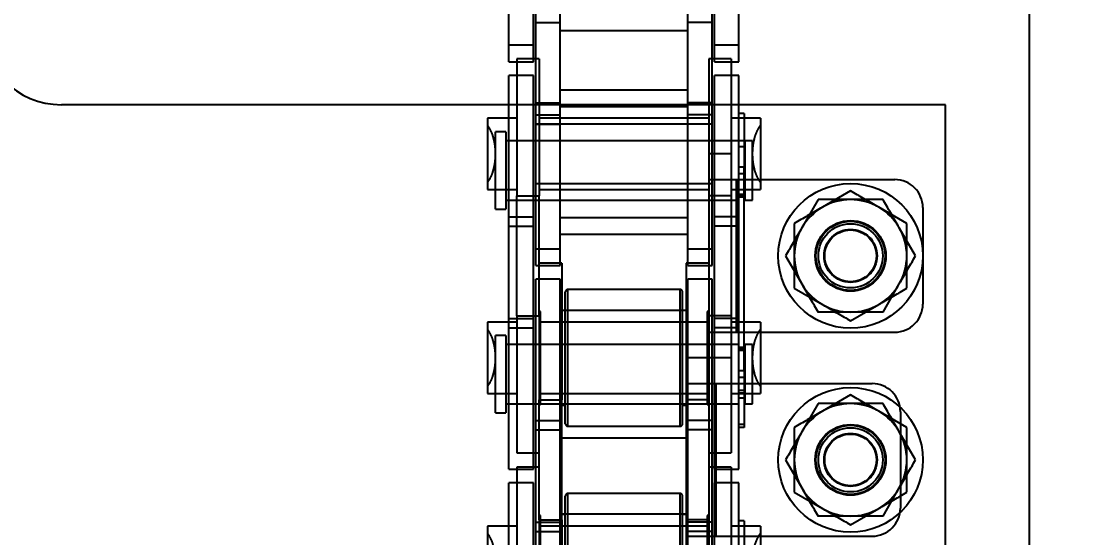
# Model space of a CAD drawing. Header units: metres. Extents: x 0 to 63075, y 0 to 44550.
# Drawn here: x 13986.2 to 14052.4, y 30150.1 to 30182.2 of the extents above; entities that cross this region are included whole.
import ezdxf

# ---------------------------------------------------------------- set-up
doc = ezdxf.new("R2010")
doc.units = ezdxf.units.M
doc.header["$LTSCALE"] = 75
doc.linetypes.add('HIDDEN2', pattern=[4.7625, 3.175, -1.5875])
for name, color, linetype in [('18_COTAS', 7, 'Continuous'), ('SDM', 7, 'Continuous'), ('SL1', 8, 'Continuous'), ('SL4', 4, 'Continuous'), ('ST1', 7, 'HIDDEN2')]:
    doc.layers.add(name, color=color, linetype=linetype)
doc.styles.add('ROMANS', font='ROMANS.SHX')
doc.dimstyles.new('75___1-75', dxfattribs={"dimscale": 75, "dimtxt": 2.5, "dimasz": 2, "dimexe": 1.5, "dimexo": 1, "dimgap": 0.5, "dimtad": 1, "dimdec": 0, "dimzin": 12, "dimtxsty": 'ROMANS', "dimcen": 0, "dimclrd": 256, "dimclre": 256, "dimclrt": 3, "dimazin": 3, "dimtfac": 1, "dimtdec": 0, "dimtmove": 0, "dimatfit": 0, "dimfxl": 1, "dimlwd": -1, "dimlwe": -1, "dimarcsym": 0})

# ---------------------------------------------------------------- blocks, each defined once
blk = doc.blocks.new('A$C1d93b9d1')
at = {"layer": 'SL1'}
for radius, start, end in [(1979, 150.488695, 76.215496), (1915.5, 151.397673, 77.946628), (1915.5, 151.397673, 77.482416), (1907.5, 151.517007, 77.895312), (1508, 159.384288, 0), (1508, 159.384288, 0), (1500, 179.960074, 0.039926)]:
    blk.add_arc((6031.727, 6950), radius, start, end, dxfattribs=at)
blk = doc.blocks.new('*D27')
at = {"layer": '18_COTAS', "transparency": 16777216}
for p, q in [((12131.24, 27878.333), (12131.24, 30705.371)), ((13913.74, 30509.566), (13913.74, 30705.371)), ((11981.24, 30592.871), (11122.311, 30592.871)), ((13913.74, 30592.871), (12131.24, 30592.871)), ((14063.74, 30592.871), (14213.74, 30592.871))]:
    blk.add_line(p, q, dxfattribs=at)
for points in [[(11981.24, 30617.871), (11981.24, 30567.871), (12131.24, 30592.871)], [(14063.74, 30617.871), (14063.74, 30567.871), (13913.74, 30592.871)]]:
    blk.add_solid(points, dxfattribs=at)
at = {"layer": 'Defpoints', "color": 0, "transparency": 16777216}
for p in [(13913.74, 30592.871), (13913.74, 30434.566), (12131.24, 27803.333)]:
    blk.add_point(p, dxfattribs=at)
at = {"layer": '18_COTAS', "color": 3, "transparency": 16777216, "insert": (11476.776, 30724.121), "char_height": 187.5, "attachment_point": 5, "style": 'ROMANS'}
blk.add_mtext('1782', dxfattribs=at)
blk = doc.blocks.new('A$C429c7d53')
at = {"layer": 'SL4'}
blk.add_line((328.24, 2339.738), (328.24, 3129.5), dxfattribs=at)
at = {"layer": 'ST1'}
for p, q in [((325.003, 3339.738), (325.003, 2339.738)), ((328.24, 2339.738), (328.24, 3129.5)), ((295.843, 3090.695), (295.843, 3099.79)), ((297.363, 3090.695), (297.363, 3099.79)), ((308.637, 3090.695), (308.637, 3099.79)), ((310.157, 3090.695), (310.157, 3099.79)), ((297.515, 3087.09), (297.515, 3093.44)), ((299.035, 3087.09), (299.035, 3093.44)), ((306.965, 3087.09), (306.965, 3093.44)), ((308.485, 3087.09), (308.485, 3093.44)), ((297.515, 3092.094), (299.035, 3092.094)), ((299.035, 3091.596), (306.965, 3091.596)), ((308.485, 3092.094), (306.965, 3092.094)), ((295.843, 3089.636), (295.843, 3090.695)), ((295.843, 3090.695), (297.363, 3090.695)), ((297.363, 3089.636), (297.363, 3090.695)), ((308.637, 3089.636), (308.637, 3090.695)), ((308.637, 3090.695), (310.157, 3090.695)), ((310.157, 3089.636), (310.157, 3090.695)), ((295.843, 3089.636), (297.363, 3089.636)), ((296.325, 3089.82), (296.325, 3081.293)), ((297.725, 3089.82), (296.325, 3089.82)), ((297.725, 3089.82), (297.725, 3081.293)), ((308.275, 3089.82), (308.275, 3083.915)), ((309.675, 3089.82), (308.275, 3089.82)), ((308.637, 3089.636), (310.157, 3089.636)), ((309.675, 3089.82), (309.675, 3083.915)), ((295.843, 3080), (295.843, 3088.798)), ((297.363, 3088.798), (295.843, 3088.798)), ((297.363, 3080), (297.363, 3088.798)), ((308.637, 3080), (308.637, 3088.798)), ((310.157, 3088.798), (308.637, 3088.798)), ((310.157, 3080), (310.157, 3088.798)), ((306.965, 3087.875), (299.035, 3087.875)), ((323, 3086.975), (268, 3086.975)), ((297.515, 3087.09), (299.035, 3087.09)), ((297.515, 3077.995), (297.515, 3087.09)), ((299.035, 3077.995), (299.035, 3087.09)), ((308.485, 3087.09), (306.965, 3087.09)), ((306.965, 3077.995), (306.965, 3087.09)), ((308.485, 3077.995), (308.485, 3087.09)), ((323, 2979.255), (323, 3086.975)), ((297.515, 3086.339), (299.035, 3086.339)), ((306.965, 3086.838), (299.035, 3086.838)), ((308.485, 3086.339), (306.965, 3086.339)), ((310.489, 3086.43), (310.157, 3086.43)), ((310.489, 3086.43), (310.489, 3083.085)), ((294.5, 3086.14), (294.5, 3085.695)), ((296.325, 3086.14), (294.5, 3086.14)), ((294.5, 3085.695), (294.5, 3082.135)), ((299.035, 3085.76), (297.515, 3085.76)), ((297.515, 3085.755), (299.035, 3085.755)), ((308.275, 3086.14), (297.725, 3086.14)), ((306.965, 3085.76), (299.035, 3085.76)), ((308.485, 3085.76), (306.965, 3085.76)), ((308.485, 3085.755), (306.965, 3085.755)), ((311.5, 3086.14), (309.675, 3086.14)), ((311.5, 3086.14), (311.5, 3085.695)), ((311.5, 3085.695), (311.5, 3082.135)), ((295, 3080.479), (295, 3085.276)), ((295.658, 3085.276), (295, 3085.276)), ((295.658, 3085.276), (295.658, 3080.483)), ((310.157, 3084.723), (295.658, 3084.723)), ((297.363, 3084.723), (295.843, 3084.723)), ((299.035, 3084.723), (297.515, 3084.723)), ((306.965, 3084.723), (299.035, 3084.723)), ((308.485, 3084.723), (306.965, 3084.723)), ((310.489, 3084.723), (308.637, 3084.723)), ((310.526, 3084.354), (310.157, 3084.354)), ((310.526, 3084.723), (310.526, 3081.033)), ((311, 3084.723), (310.526, 3084.723)), ((311, 3081.033), (311, 3084.723)), ((309.675, 3083.915), (308.275, 3083.915)), ((308.275, 3083.915), (308.275, 3082.315)), ((309.675, 3083.915), (309.675, 3082.315)), ((310.489, 3083.085), (310.157, 3083.085)), ((310.489, 3070.407), (310.489, 3083.085)), ((308.275, 3082.315), (308.275, 3072.815)), ((308.275, 3082.315), (310.025, 3082.315)), ((309.675, 3082.315), (309.675, 3072.815)), ((309.987, 3082.315), (309.987, 3072.815)), ((310.025, 3082.315), (310.025, 3072.815)), ((310.025, 3082.315), (319.85, 3082.315)), ((310.489, 3082.67), (310.157, 3082.67)), ((294.5, 3082.135), (294.5, 3081.69)), ((294.5, 3081.69), (296.325, 3081.69)), ((297.515, 3082.07), (299.035, 3082.07)), ((297.725, 3081.69), (308.275, 3081.69)), ((299.035, 3082.07), (306.965, 3082.07)), ((306.965, 3082.07), (308.485, 3082.07)), ((309.675, 3081.69), (311.5, 3081.69)), ((311.5, 3082.135), (311.5, 3081.69)), ((317.1, 3081.606), (315.35, 3080.596)), ((295.658, 3081.033), (310.157, 3081.033)), ((295.843, 3081.033), (297.363, 3081.033)), ((296.325, 3081.293), (297.725, 3081.293)), ((296.325, 3081.293), (297.725, 3081.293)), ((296.325, 3073.837), (296.325, 3081.293)), ((297.515, 3081.033), (299.035, 3081.033)), ((297.725, 3073.837), (297.725, 3081.293)), ((299.035, 3081.033), (306.965, 3081.033)), ((306.965, 3081.033), (308.485, 3081.033)), ((309.675, 3081.293), (308.275, 3081.293)), ((308.637, 3081.033), (310.157, 3081.033)), ((310.157, 3081.402), (310.526, 3081.402)), ((310.489, 3081.313), (310.157, 3081.313)), ((310.489, 3081.21), (310.157, 3081.21)), ((310.526, 3081.033), (311, 3081.033)), ((315.079, 3081.065), (314.069, 3079.315)), ((295, 3080.479), (295.658, 3080.479)), ((295.658, 3080.483), (295.658, 3080.479)), ((320.6, 3079.586), (318.85, 3080.596)), ((321.6, 3080.565), (321.6, 3074.565)), ((295.843, 3080), (297.363, 3080)), ((295.843, 3073.661), (295.843, 3080)), ((297.363, 3073.661), (297.363, 3080)), ((299.035, 3079.955), (306.965, 3079.955)), ((310.157, 3080), (308.637, 3080)), ((308.637, 3073.661), (308.637, 3080)), ((310.157, 3073.661), (310.157, 3080)), ((295.843, 3079.416), (297.363, 3079.416)), ((310.157, 3079.416), (308.637, 3079.416)), ((321.141, 3077.565), (320.131, 3079.315)), ((299.035, 3078.918), (306.965, 3078.918)), ((297.515, 3076.958), (297.515, 3077.995)), ((297.515, 3077.995), (299.035, 3077.995)), ((299.035, 3076.958), (299.035, 3077.995)), ((306.965, 3076.958), (306.965, 3077.995)), ((306.965, 3077.995), (308.485, 3077.995)), ((308.485, 3076.958), (308.485, 3077.995)), ((299.125, 3077.12), (297.725, 3077.12)), ((299.125, 3077.12), (299.125, 3068.593)), ((306.875, 3077.12), (306.875, 3071.215)), ((308.275, 3077.12), (306.875, 3077.12)), ((313.059, 3077.565), (314.069, 3075.815)), ((297.515, 3076.958), (299.035, 3076.958)), ((306.965, 3076.958), (308.485, 3076.958)), ((297.515, 3067.322), (297.515, 3076.119)), ((299.035, 3076.119), (297.515, 3076.119)), ((299.035, 3067.322), (299.035, 3076.119)), ((306.965, 3067.322), (306.965, 3076.119)), ((308.485, 3076.119), (306.965, 3076.119)), ((308.485, 3067.322), (308.485, 3076.119)), ((319.121, 3074.065), (320.131, 3075.815)), ((299.35, 3067.115), (299.35, 3075.315)), ((306.495, 3075.47), (299.505, 3075.47)), ((299.505, 3066.96), (299.505, 3075.422)), ((306.495, 3066.96), (306.495, 3075.422)), ((306.65, 3067.115), (306.65, 3075.315)), ((313.6, 3075.544), (315.35, 3074.534)), ((317.1, 3073.524), (318.85, 3074.534)), ((295.843, 3064.279), (295.843, 3073.661)), ((295.843, 3073.661), (297.363, 3073.661)), ((296.325, 3073.837), (297.725, 3073.837)), ((296.325, 3073.837), (297.725, 3073.837)), ((296.325, 3073.837), (296.325, 3065.31)), ((297.363, 3064.279), (297.363, 3073.661)), ((297.814, 3074.107), (297.725, 3074.018)), ((297.814, 3074.107), (297.725, 3074.107)), ((297.725, 3073.837), (297.725, 3068.593)), ((297.725, 3073.837), (297.725, 3068.593)), ((297.814, 3068.322), (297.814, 3074.107)), ((306.965, 3074.159), (299.035, 3074.159)), ((299.35, 3074.17), (299.125, 3074.17)), ((306.875, 3074.17), (306.65, 3074.17)), ((308.186, 3074.107), (308.186, 3068.322)), ((308.275, 3074.018), (308.186, 3074.107)), ((308.275, 3074.107), (308.186, 3074.107)), ((309.675, 3073.837), (308.275, 3073.837)), ((310.157, 3073.661), (308.637, 3073.661)), ((308.637, 3064.279), (308.637, 3073.661)), ((310.157, 3064.279), (310.157, 3073.661)), ((294.5, 3073.44), (294.5, 3072.995)), ((296.325, 3073.44), (294.5, 3073.44)), ((294.5, 3072.995), (294.5, 3069.435)), ((295.843, 3073.077), (297.363, 3073.077)), ((297.814, 3073.44), (297.725, 3073.529)), ((308.275, 3073.44), (297.725, 3073.44)), ((308.186, 3073.44), (297.814, 3073.44)), ((308.275, 3073.529), (308.186, 3073.44)), ((310.157, 3073.077), (308.637, 3073.077)), ((311.5, 3073.44), (309.675, 3073.44)), ((311.5, 3073.44), (311.5, 3072.995)), ((311.5, 3072.995), (311.5, 3069.435)), ((295, 3067.801), (295, 3072.598)), ((295.658, 3072.598), (295, 3072.598)), ((295.658, 3072.598), (295.658, 3067.805)), ((308.275, 3072.815), (310.025, 3072.815)), ((308.275, 3072.815), (308.275, 3071.215)), ((309.675, 3072.815), (309.675, 3071.215)), ((310.025, 3072.815), (319.85, 3072.815)), ((310.157, 3072.044), (295.658, 3072.044)), ((297.363, 3072.044), (295.843, 3072.044)), ((299.035, 3072.044), (297.515, 3072.044)), ((306.965, 3072.044), (299.035, 3072.044)), ((308.485, 3072.044), (306.965, 3072.044)), ((310.157, 3072.044), (308.637, 3072.044)), ((310.489, 3071.867), (310.157, 3071.867)), ((310.489, 3071.764), (310.157, 3071.764)), ((310.526, 3071.675), (310.157, 3071.675)), ((310.526, 3072.044), (310.526, 3068.354)), ((311, 3072.044), (310.526, 3072.044)), ((311, 3068.354), (311, 3072.044)), ((308.275, 3071.215), (306.875, 3071.215)), ((306.875, 3071.215), (306.875, 3069.615)), ((309.675, 3071.215), (308.275, 3071.215)), ((308.275, 3071.215), (308.275, 3069.615)), ((309.675, 3071.215), (309.675, 3065.31)), ((310.489, 3070.407), (310.157, 3070.407)), ((310.489, 3070.407), (310.489, 3067.06)), ((310.489, 3069.992), (310.157, 3069.992)), ((294.5, 3069.435), (294.5, 3068.99)), ((306.875, 3069.615), (306.875, 3060.115)), ((306.875, 3069.615), (308.625, 3069.615)), ((308.275, 3069.615), (308.275, 3060.115)), ((308.625, 3069.615), (308.625, 3060.115)), ((308.625, 3069.615), (318.45, 3069.615)), ((308.712, 3069.615), (308.712, 3060.115)), ((310.489, 3069.18), (310.157, 3069.18)), ((311.5, 3069.435), (311.5, 3068.99)), ((294.5, 3068.99), (296.325, 3068.99)), ((297.725, 3068.99), (308.275, 3068.99)), ((297.725, 3068.901), (297.814, 3068.99)), ((297.725, 3068.593), (299.125, 3068.593)), ((297.725, 3068.593), (299.125, 3068.593)), ((297.725, 3061.137), (297.725, 3068.593)), ((297.725, 3068.411), (297.814, 3068.322)), ((297.814, 3068.99), (308.186, 3068.99)), ((299.125, 3061.137), (299.125, 3068.593)), ((308.275, 3068.593), (306.875, 3068.593)), ((308.186, 3068.99), (308.275, 3068.901)), ((308.186, 3068.322), (308.275, 3068.411)), ((309.675, 3068.99), (311.5, 3068.99)), ((310.489, 3069.008), (310.157, 3069.008)), ((310.157, 3068.723), (310.526, 3068.723)), ((315.079, 3068.365), (314.069, 3066.615)), ((317.1, 3068.906), (315.35, 3067.896)), ((295, 3067.801), (295.658, 3067.801)), ((295.658, 3068.354), (310.157, 3068.354)), ((295.658, 3067.805), (295.658, 3067.801)), ((295.843, 3068.354), (297.363, 3068.354)), ((297.515, 3068.354), (299.035, 3068.354)), ((297.725, 3068.322), (297.814, 3068.322)), ((299.035, 3068.354), (306.965, 3068.354)), ((299.125, 3068.26), (299.35, 3068.26)), ((306.65, 3068.26), (306.875, 3068.26)), ((306.965, 3068.354), (308.485, 3068.354)), ((308.186, 3068.322), (308.275, 3068.322)), ((308.637, 3068.354), (310.157, 3068.354)), ((310.526, 3068.354), (311, 3068.354)), ((320.6, 3066.886), (318.85, 3067.896)), ((320.2, 3067.865), (320.2, 3061.865)), ((297.515, 3067.322), (299.035, 3067.322)), ((297.515, 3060.983), (297.515, 3067.322)), ((299.035, 3060.983), (299.035, 3067.322)), ((308.485, 3067.322), (306.965, 3067.322)), ((306.965, 3060.983), (306.965, 3067.322)), ((308.485, 3060.983), (308.485, 3067.322)), ((310.489, 3067.06), (310.157, 3067.06)), ((310.489, 3067.06), (310.489, 3066.888)), ((297.515, 3066.738), (299.035, 3066.738)), ((299.505, 3066.96), (306.495, 3066.96)), ((308.485, 3066.738), (306.965, 3066.738)), ((310.489, 3066.888), (310.157, 3066.888)), ((321.141, 3064.865), (320.131, 3066.615)), ((299.035, 3066.239), (306.965, 3066.239)), ((296.325, 3065.31), (297.725, 3065.31)), ((308.275, 3065.31), (309.675, 3065.31)), ((296.325, 3064.42), (296.325, 3055.893)), ((297.725, 3064.42), (296.325, 3064.42)), ((309.675, 3064.42), (308.275, 3064.42)), ((309.675, 3064.42), (309.675, 3058.515)), ((313.059, 3064.865), (314.069, 3063.115)), ((295.843, 3064.279), (297.363, 3064.279)), ((308.637, 3064.279), (310.157, 3064.279)), ((295.843, 3054.644), (295.843, 3063.441)), ((297.363, 3063.441), (295.843, 3063.441)), ((297.363, 3054.644), (297.363, 3063.441)), ((308.637, 3054.644), (308.637, 3063.441)), ((310.157, 3063.441), (308.637, 3063.441)), ((310.157, 3054.644), (310.157, 3063.441)), ((319.121, 3061.365), (320.131, 3063.115)), ((299.35, 3054.415), (299.35, 3062.615)), ((306.495, 3062.77), (299.505, 3062.77)), ((299.505, 3054.26), (299.505, 3062.722)), ((306.495, 3054.26), (306.495, 3062.722)), ((306.65, 3054.415), (306.65, 3062.615)), ((313.6, 3062.844), (315.35, 3061.834)), ((317.1, 3060.824), (318.85, 3061.834)), ((297.814, 3061.407), (297.725, 3061.318)), ((297.814, 3061.407), (297.725, 3061.407)), ((297.725, 3061.137), (297.725, 3055.893)), ((297.725, 3061.137), (299.125, 3061.137)), ((297.725, 3061.137), (299.125, 3061.137)), ((297.814, 3055.622), (297.814, 3061.407)), ((306.965, 3061.481), (299.035, 3061.481)), ((299.35, 3061.47), (299.125, 3061.47)), ((299.125, 3061.137), (299.125, 3052.61)), ((306.875, 3061.47), (306.65, 3061.47)), ((308.275, 3061.137), (306.875, 3061.137)), ((308.186, 3061.407), (308.186, 3055.622)), ((308.275, 3061.318), (308.186, 3061.407)), ((308.275, 3061.407), (308.186, 3061.407)), ((294.5, 3060.74), (294.5, 3060.295)), ((296.325, 3060.74), (294.5, 3060.74)), ((297.515, 3051.601), (297.515, 3060.983)), ((297.515, 3060.983), (299.035, 3060.983)), ((297.814, 3060.74), (297.725, 3060.829)), ((308.275, 3060.74), (297.725, 3060.74)), ((308.186, 3060.74), (297.814, 3060.74)), ((299.035, 3051.601), (299.035, 3060.983)), ((308.485, 3060.983), (306.965, 3060.983)), ((306.965, 3051.601), (306.965, 3060.983)), ((308.275, 3060.829), (308.186, 3060.74)), ((308.485, 3051.601), (308.485, 3060.983)), ((311.5, 3060.74), (309.675, 3060.74)), ((310.489, 3061.073), (310.157, 3061.073)), ((310.489, 3061.073), (310.489, 3057.729)), ((311.5, 3060.74), (311.5, 3060.295)), ((294.5, 3060.295), (294.5, 3056.735)), ((297.515, 3060.398), (299.035, 3060.398)), ((306.875, 3060.115), (308.625, 3060.115)), ((306.875, 3060.115), (306.875, 3058.515)), ((308.485, 3060.398), (306.965, 3060.398)), ((308.275, 3060.115), (308.275, 3058.515)), ((308.625, 3060.115), (318.45, 3060.115)), ((311.5, 3060.295), (311.5, 3056.735))]:
    blk.add_line(p, q, dxfattribs=at)
for centre, radius in [((317.1, 3077.565), 4.5), ((317.1, 3077.565), 2.2), ((317.1, 3077.565), 2.15), ((317.1, 3077.565), 2), ((317.1, 3077.565), 1.65), ((317.1, 3077.565), 1.61), ((317.1, 3064.865), 4.5), ((317.1, 3064.865), 2.2), ((317.1, 3064.865), 2.15), ((317.1, 3064.865), 2), ((317.1, 3064.865), 1.65), ((317.1, 3064.865), 1.61)]:
    blk.add_circle(centre, radius, dxfattribs=at)
for centre, radius, start, end in [((268, 3091.975), 5, 180, 270), ((319.85, 3080.565), 1.75, 0, 90), ((317.1, 3077.565), 3.5, 60, 120), ((317.1, 3077.565), 3.5, 120, 180), ((317.1, 3077.565), 3.5, 0, 60), ((317.1, 3077.565), 3.5, 180, 240), ((317.1, 3077.565), 3.5, 300, 0), ((299.505, 3075.315), 0.155, 90, 180), ((306.495, 3075.315), 0.155, 0, 90), ((317.1, 3077.565), 3.5, 240, 300), ((319.85, 3074.565), 1.75, 270, 0), ((318.45, 3067.865), 1.75, 0, 90), ((317.1, 3064.865), 3.5, 60, 120), ((317.1, 3064.865), 3.5, 120, 180), ((317.1, 3064.865), 3.5, 0, 60), ((299.505, 3067.115), 0.155, 180, 270), ((306.495, 3067.115), 0.155, 270, 0), ((317.1, 3064.865), 3.5, 180, 240), ((317.1, 3064.865), 3.5, 300, 0), ((299.505, 3062.615), 0.155, 90, 179.99999), ((306.495, 3062.615), 0.155, 0.00001, 90), ((317.1, 3064.865), 3.5, 240, 300), ((318.45, 3061.865), 1.75, 270, 0)]:
    blk.add_arc(centre, radius, start, end, dxfattribs=at)
for points, knots in [([(294.5, 3085.695), (294.572, 3085.584), (294.714, 3085.364), (294.871, 3084.925), (294.971, 3084.435), (295.004, 3083.915), (294.971, 3083.395), (294.871, 3082.905), (294.714, 3082.466), (294.572, 3082.246), (294.5, 3082.135)], [0, 0, 0, 0, 0.130043, 0.255982, 0.379107, 0.5, 0.620893, 0.744018, 0.869957, 1, 1, 1, 1]), ([(311.5, 3082.135), (311.428, 3082.246), (311.286, 3082.466), (311.129, 3082.905), (311.029, 3083.395), (310.996, 3083.915), (311.029, 3084.435), (311.129, 3084.925), (311.286, 3085.364), (311.428, 3085.584), (311.5, 3085.695)], [0, 0, 0, 0, 0.130043, 0.255982, 0.379107, 0.5, 0.620893, 0.744018, 0.869957, 1, 1, 1, 1]), ([(318.85, 3080.596), (318.809, 3080.62), (318.218, 3080.961), (317.638, 3081.296), (317.1, 3081.606)], [0, 0, 0, 0, 0.070174, 1, 1, 1, 1]), ([(317.1, 3081.065), (316.916, 3081.065), (316.232, 3081.065), (315.566, 3081.065), (315.079, 3081.065)], [0, 0, 0, 0, 0.268634, 1, 1, 1, 1]), ([(319.121, 3081.065), (318.951, 3081.065), (318.292, 3081.065), (317.608, 3081.065), (317.1, 3081.065)], [0, 0, 0, 0, 0.257551, 1, 1, 1, 1]), ([(320.131, 3079.315), (320.107, 3079.356), (319.766, 3079.947), (319.432, 3080.527), (319.121, 3081.065)], [0, 0, 0, 0, 0.070174, 1, 1, 1, 1]), ([(315.35, 3080.596), (315.309, 3080.572), (314.718, 3080.231), (314.138, 3079.897), (313.6, 3079.586)], [0, 0, 0, 0, 0.070174, 1, 1, 1, 1]), ([(314.069, 3079.315), (314.045, 3079.274), (313.704, 3078.683), (313.369, 3078.103), (313.059, 3077.565)], [0, 0, 0, 0, 0.070174, 1, 1, 1, 1]), ([(313.6, 3079.586), (313.6, 3079.455), (313.6, 3078.798), (313.6, 3078.113), (313.6, 3077.565)], [0, 0, 0, 0, 0.198275, 1, 1, 1, 1]), ([(320.6, 3077.565), (320.6, 3078.113), (320.6, 3078.798), (320.6, 3079.455), (320.6, 3079.586)], [0, 0, 0, 0, 0.801725, 1, 1, 1, 1]), ([(313.6, 3077.565), (313.6, 3077.413), (313.6, 3076.73), (313.6, 3076.063), (313.6, 3075.544)], [0, 0, 0, 0, 0.221869, 1, 1, 1, 1]), ([(320.131, 3075.815), (320.155, 3075.856), (320.496, 3076.447), (320.831, 3077.027), (321.141, 3077.565)], [0, 0, 0, 0, 0.070174, 1, 1, 1, 1]), ([(320.6, 3075.544), (320.6, 3076.063), (320.6, 3076.73), (320.6, 3077.413), (320.6, 3077.565)], [0, 0, 0, 0, 0.778131, 1, 1, 1, 1]), ([(314.069, 3075.815), (314.093, 3075.774), (314.434, 3075.183), (314.768, 3074.603), (315.079, 3074.065)], [0, 0, 0, 0, 0.070174, 1, 1, 1, 1]), ([(318.85, 3074.534), (318.891, 3074.558), (319.482, 3074.899), (320.062, 3075.233), (320.6, 3075.544)], [0, 0, 0, 0, 0.070174, 1, 1, 1, 1]), ([(315.35, 3074.534), (315.391, 3074.51), (315.982, 3074.169), (316.562, 3073.834), (317.1, 3073.524)], [0, 0, 0, 0, 0.070174, 1, 1, 1, 1]), ([(317.1, 3074.065), (316.916, 3074.065), (316.232, 3074.065), (315.566, 3074.065), (315.079, 3074.065)], [0, 0, 0, 0, 0.268634, 1, 1, 1, 1]), ([(319.121, 3074.065), (318.951, 3074.065), (318.292, 3074.065), (317.608, 3074.065), (317.1, 3074.065)], [0, 0, 0, 0, 0.257551, 1, 1, 1, 1]), ([(294.5, 3072.995), (294.572, 3072.884), (294.714, 3072.664), (294.871, 3072.225), (294.971, 3071.735), (295.004, 3071.215), (294.971, 3070.695), (294.871, 3070.205), (294.714, 3069.766), (294.572, 3069.546), (294.5, 3069.435)], [0, 0, 0, 0, 0.130043, 0.255982, 0.379107, 0.5, 0.620893, 0.744018, 0.869957, 1, 1, 1, 1]), ([(311.5, 3069.435), (311.428, 3069.546), (311.286, 3069.766), (311.129, 3070.205), (311.029, 3070.695), (310.996, 3071.215), (311.029, 3071.735), (311.129, 3072.225), (311.286, 3072.664), (311.428, 3072.884), (311.5, 3072.995)], [0, 0, 0, 0, 0.130043, 0.255982, 0.379107, 0.5, 0.620893, 0.744018, 0.869957, 1, 1, 1, 1]), ([(317.1, 3068.365), (316.916, 3068.365), (316.232, 3068.365), (315.566, 3068.365), (315.079, 3068.365)], [0, 0, 0, 0, 0.268634, 1, 1, 1, 1]), ([(318.85, 3067.896), (318.809, 3067.92), (318.218, 3068.261), (317.638, 3068.596), (317.1, 3068.906)], [0, 0, 0, 0, 0.070174, 1, 1, 1, 1]), ([(319.121, 3068.365), (318.951, 3068.365), (318.292, 3068.365), (317.608, 3068.365), (317.1, 3068.365)], [0, 0, 0, 0, 0.257551, 1, 1, 1, 1]), ([(320.131, 3066.615), (320.107, 3066.656), (319.766, 3067.247), (319.432, 3067.827), (319.121, 3068.365)], [0, 0, 0, 0, 0.070174, 1, 1, 1, 1]), ([(315.35, 3067.896), (315.309, 3067.872), (314.718, 3067.531), (314.138, 3067.197), (313.6, 3066.886)], [0, 0, 0, 0, 0.070174, 1, 1, 1, 1]), ([(314.069, 3066.615), (314.045, 3066.574), (313.704, 3065.983), (313.369, 3065.403), (313.059, 3064.865)], [0, 0, 0, 0, 0.070174, 1, 1, 1, 1]), ([(313.6, 3066.886), (313.6, 3066.755), (313.6, 3066.098), (313.6, 3065.413), (313.6, 3064.865)], [0, 0, 0, 0, 0.198275, 1, 1, 1, 1]), ([(320.6, 3064.865), (320.6, 3065.413), (320.6, 3066.098), (320.6, 3066.755), (320.6, 3066.886)], [0, 0, 0, 0, 0.801725, 1, 1, 1, 1]), ([(313.6, 3064.865), (313.6, 3064.713), (313.6, 3064.03), (313.6, 3063.363), (313.6, 3062.844)], [0, 0, 0, 0, 0.221869, 1, 1, 1, 1]), ([(320.131, 3063.115), (320.155, 3063.156), (320.496, 3063.747), (320.831, 3064.327), (321.141, 3064.865)], [0, 0, 0, 0, 0.070174, 1, 1, 1, 1]), ([(320.6, 3062.844), (320.6, 3063.363), (320.6, 3064.03), (320.6, 3064.713), (320.6, 3064.865)], [0, 0, 0, 0, 0.778131, 1, 1, 1, 1]), ([(314.069, 3063.115), (314.093, 3063.074), (314.434, 3062.483), (314.768, 3061.903), (315.079, 3061.365)], [0, 0, 0, 0, 0.070174, 1, 1, 1, 1]), ([(318.85, 3061.834), (318.891, 3061.858), (319.482, 3062.199), (320.062, 3062.533), (320.6, 3062.844)], [0, 0, 0, 0, 0.070174, 1, 1, 1, 1]), ([(315.35, 3061.834), (315.391, 3061.81), (315.982, 3061.469), (316.562, 3061.134), (317.1, 3060.824)], [0, 0, 0, 0, 0.070174, 1, 1, 1, 1]), ([(317.1, 3061.365), (316.916, 3061.365), (316.232, 3061.365), (315.566, 3061.365), (315.079, 3061.365)], [0, 0, 0, 0, 0.268634, 1, 1, 1, 1]), ([(319.121, 3061.365), (318.951, 3061.365), (318.292, 3061.365), (317.608, 3061.365), (317.1, 3061.365)], [0, 0, 0, 0, 0.257551, 1, 1, 1, 1]), ([(294.5, 3060.295), (294.572, 3060.184), (294.714, 3059.964), (294.871, 3059.525), (294.971, 3059.035), (295.004, 3058.515), (294.971, 3057.995), (294.871, 3057.505), (294.714, 3057.066), (294.572, 3056.846), (294.5, 3056.735)], [0, 0, 0, 0, 0.130043, 0.255982, 0.379107, 0.5, 0.620893, 0.744018, 0.869957, 1, 1, 1, 1]), ([(311.5, 3056.735), (311.428, 3056.846), (311.286, 3057.066), (311.129, 3057.505), (311.029, 3057.995), (310.996, 3058.515), (311.029, 3059.035), (311.129, 3059.525), (311.286, 3059.964), (311.428, 3060.184), (311.5, 3060.295)], [0, 0, 0, 0, 0.130043, 0.255982, 0.379107, 0.5, 0.620893, 0.744018, 0.869957, 1, 1, 1, 1])]:
    blk.add_open_spline(points, degree=3, knots=knots, dxfattribs=at)

msp = doc.modelspace()

# ---------------------------------------------------------------- block references
at = {"layer": 'SDM'}
for name, p in [('A$C1d93b9d1', (8259.513, 24302.833)), ('A$C429c7d53', (13720.74, 27090.066))]:
    msp.add_blockref(name, p, dxfattribs=at)

# ---------------------------------------------------------------- dimensions: what is measured, and where the dimension line sits
at = {"layer": '18_COTAS'}
dim = msp.add_linear_dim(base=(13913.739964506, 30592.871167243), p1=(12131.239964508, 27803.333456501), p2=(13913.739964506, 30434.565956577), dimstyle='75___1-75', dxfattribs=at)
dim.commit()
dim.dimension.update_dxf_attribs({"geometry": '*D27', "text_midpoint": (11476.775678793, 30592.871167243), "dimtype": 160})

doc.saveas('drawing.dxf')
